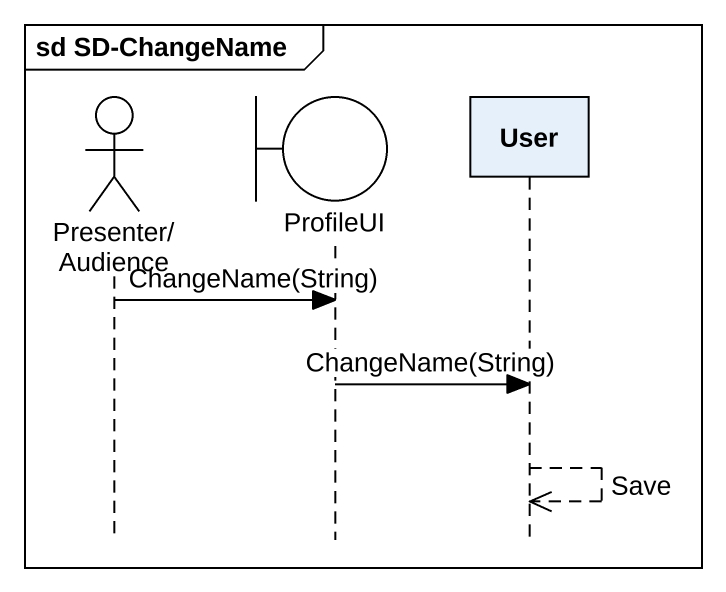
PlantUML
@startuml
mainframe sd SD-ChangeName
hide footbox
actor "Presenter/Audience" as Presenter_Audience
boundary ProfileUI
participant User

Presenter_Audience -> ProfileUI : ChangeName(String)
ProfileUI -> User : ChangeName(String)
User -->> User : Save
@enduml
